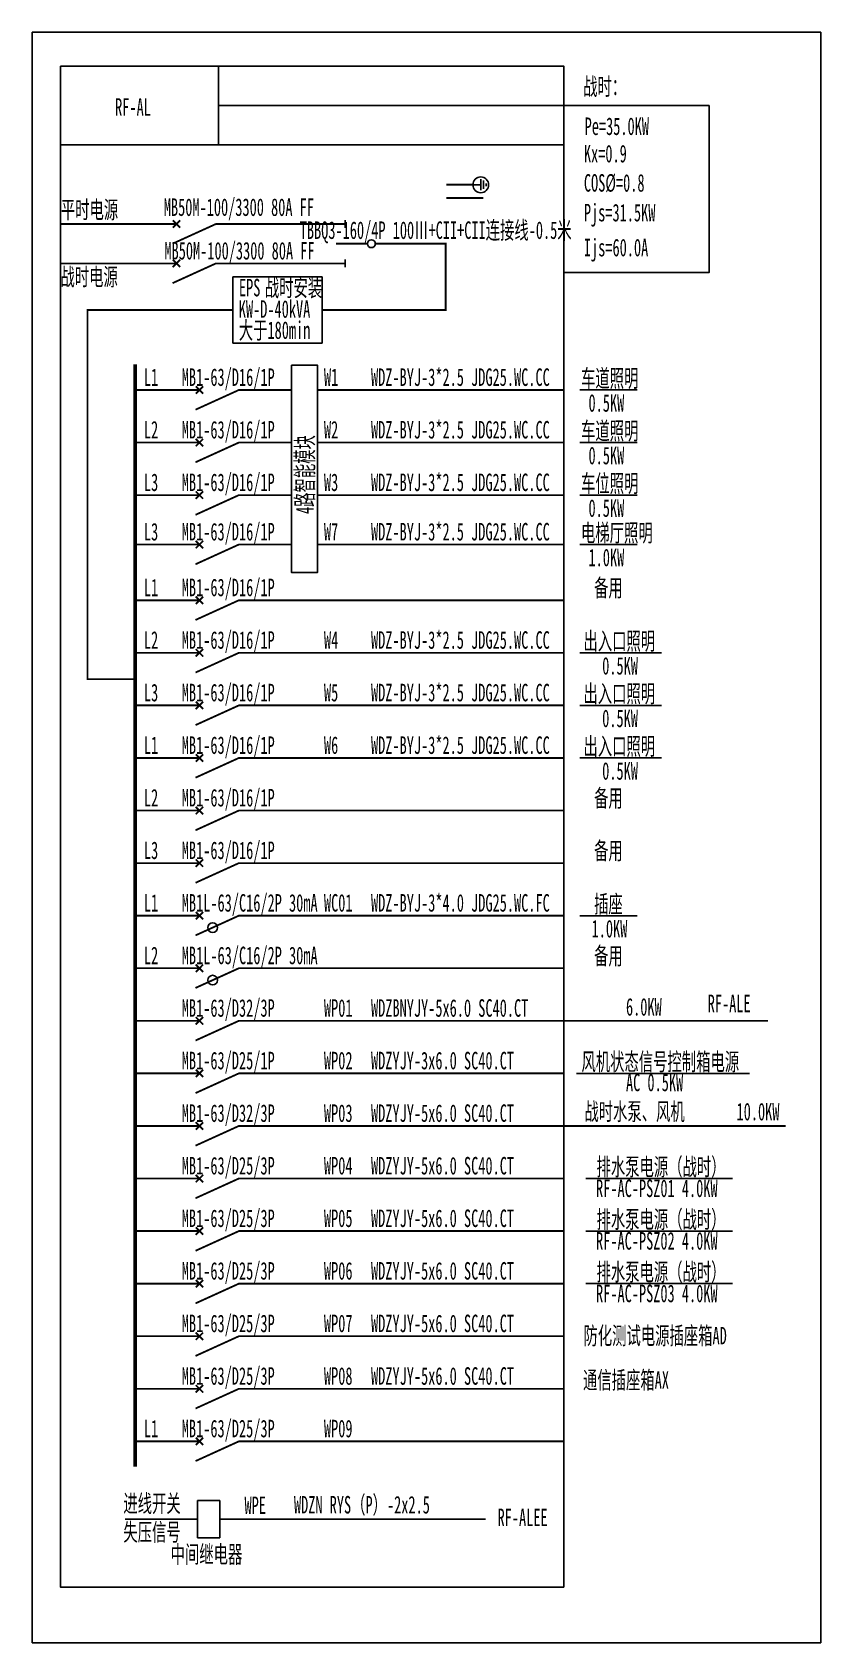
# Model space of a CAD drawing. Extents: x 1398036 to 1400737, y 402562 to 408076.
import ezdxf
from ezdxf.enums import TextEntityAlignment as Align

# ---------------------------------------------------------------- set-up
doc = ezdxf.new("R2010")
doc.units = 0
doc.header["$MEASUREMENT"] = 0
doc.layers.add('ELEMENT', color=3, linetype='Continuous')
doc.layers.add('系统图', color=1, linetype='Continuous')
doc.styles.add('宋体', font='', dxfattribs={"width": 0.8, "height": 3.5})
doc.styles.get('宋体').set_extended_font_data('SimSun')

# ---------------------------------------------------------------- blocks, each defined once
blk = doc.blocks.new('$element$00000576')
at = {"const_width": 0.0233}
for points in [[(0, 0), (0, -0.25)], [(0, -1), (0, -0.75), (-0.25, -0.2)], [(-0.047, -0.297), (0.047, -0.203)], [(-0.047, -0.203), (0.047, -0.297)]]:
    blk.add_lwpolyline(points, dxfattribs=at)
at = {"flags": 9}
blk.add_attdef('S', (0, 0), '', height=0.00000667, dxfattribs=at)
blk = doc.blocks.new('$element$00000525')
at = {"const_width": 0.0233}
for points in [[(0, 0), (0, -0.25)], [(-0.25, -0.2), (0, -0.75), (0, -1)], [(-0.047, -0.203), (0.047, -0.297)], [(0.047, -0.203), (-0.047, -0.297)]]:
    blk.add_lwpolyline(points, dxfattribs=at)
blk.add_circle((-0.151, -0.417), 0.0615)
at = {"flags": 9}
blk.add_attdef('S', (0, 0), '', height=0.00000667, dxfattribs=at)
blk = doc.blocks.new('$element$00000497')
at = {"const_width": 0.0233}
for points in [[(0, 0), (0, -0.25)], [(0, -1), (0, -0.75), (-0.25, -0.2)], [(-0.047, -0.297), (0.047, -0.203)], [(-0.047, -0.203), (0.047, -0.297)]]:
    blk.add_lwpolyline(points, dxfattribs=at)
at = {"flags": 9}
blk.add_attdef('S', (0, 0), '', height=0.00000667, dxfattribs=at)
blk = doc.blocks.new('$element$00000521')
blk.add_line((0, 0), (0, 0))
at = {"const_width": 0.0233}
for points in [[(-0.25, 0), (-0.25, -0.3)], [(0.25, 0), (0.25, -0.3)], [(0, -0.183), (0, -0.583)], [(-0.3, -0.3), (-0.2, -0.3)], [(0.2, -0.3), (0.3, -0.3)], [(0, -1), (0, -0.683)]]:
    blk.add_lwpolyline(points, dxfattribs=at)
blk.add_circle((0, -0.633), 0.05)
at = {"flags": 9}
blk.add_attdef('S', (0, 0), '', height=0.00000667, dxfattribs=at)
blk = doc.blocks.new('M_M24')
for p, q in [((-0.25, -0.375), (0.25, -0.375)), ((-0.1875, -0.5), (0.1875, -0.5)), ((-0.0625, -0.625), (0.0625, -0.625))]:
    blk.add_line(p, q)
blk.add_lwpolyline([(0, 0), (0, -0.375)])
at = {"width": 0.8, "flags": 9}
blk.add_attdef('S', (0.25, -0.5), '', height=0.2, dxfattribs=at)
blk = doc.blocks.new('A$C18676C05')
at = {"layer": 'ELEMENT'}
for p, q in [((-181, 0), (-181, -610)), ((-181, 0), (181, 0)), ((181, 0), (181, -610)), ((-181, -610), (181, -610))]:
    blk.add_line(p, q, dxfattribs=at)

msp = doc.modelspace()

# ---------------------------------------------------------------- linework, layer by layer
at = {"color": 0, "linetype": 'ByBlock'}
for p, q in [((1398674.6, 407690.1), (1398674.6, 407960.1)), ((1400354.9, 407825.1), (1398674.6, 407825.1)), ((1398133.1, 407690.1), (1399857.2, 407690.1)), ((1399912.4, 406851.3), (1400108.9, 406851.3)), ((1399912.4, 406671.3), (1400108.9, 406671.3)), ((1399912.4, 406491.3), (1400108.9, 406491.3)), ((1399912.4, 406322.1), (1400108.9, 406322.1)), ((1399912.4, 405951.3), (1400191.8, 405951.3)), ((1399912.4, 405771.3), (1400191.8, 405771.3)), ((1399912.4, 405591.3), (1400191.8, 405591.3)), ((1399912.4, 405051.3), (1400108.9, 405051.3)), ((1399900.8, 404511.3), (1400493.5, 404511.3)), ((1399932.5, 404151.3), (1400434.9, 404151.3)), ((1399932.5, 403971.3), (1400434.9, 403971.3)), ((1399932.5, 403791.3), (1400434.9, 403791.3))]:
    msp.add_line(p, q, dxfattribs=at)
for points in [[(1398133.1, 407960.1), (1399857.2, 407960.1), (1399857.2, 402752.4), (1398133.1, 402752.4)], [(1398723.8, 407238.6), (1399029, 407238.6), (1399029, 407012), (1398723.8, 407012)], [(1398924.3, 406935.8), (1399013.7, 406935.8), (1399013.7, 406226.8), (1398924.3, 406226.8)]]:
    msp.add_lwpolyline(points, close=True, dxfattribs=at)
msp.add_lwpolyline([(1400354.9, 407825.1), (1400354.9, 407253.1), (1399857.2, 407253.1)], dxfattribs=at)
for points, const_width in [([(1399545.7, 407554.1), (1399454.4, 407554.1)], 6.3), ([(1399581.7, 407508.4), (1399454.4, 407508.4)], 6.3), ([(1398133.1, 407419.6), (1398463.1, 407419.6)], 6.3), ([(1398733.1, 407419.6), (1399027.2, 407419.6)], 6.3), ([(1399297.2, 407352.1), (1399452.8, 407352.1), (1399452.8, 407125.3), (1399029, 407125.3)], 6.3), ([(1398133.1, 407284.6), (1398463.1, 407284.6)], 6.3), ([(1398733.1, 407284.6), (1399027.2, 407284.6)], 6.3), ([(1398723.8, 407125.3), (1398225.6, 407125.3), (1398225.6, 405861.3), (1398389.1, 405861.3)], 6.3), ([(1398389.1, 406939.4), (1398389.1, 403164.3)], 13.5), ([(1398389.1, 406851.3), (1398541.8, 406851.3)], 6.3), ([(1398811.8, 406851.3), (1398924.3, 406851.3)], 6.3), ([(1399013.7, 406851.3), (1399857.2, 406851.3)], 6.3), ([(1398389.1, 406671.3), (1398541.8, 406671.3)], 6.3), ([(1398811.8, 406671.3), (1398924.3, 406671.3)], 6.3), ([(1399013.7, 406671.3), (1399857.2, 406671.3)], 6.3), ([(1398389.1, 406491.3), (1398541.8, 406491.3)], 6.3), ([(1398811.8, 406491.3), (1398924.3, 406491.3)], 6.3), ([(1399013.7, 406491.3), (1399857.2, 406491.3)], 6.3), ([(1398389.1, 406322.1), (1398541.8, 406322.1)], 6.3), ([(1398811.8, 406322.1), (1398924.3, 406322.1)], 6.3), ([(1399013.7, 406322.1), (1399857.2, 406322.1)], 6.3), ([(1398389.1, 406131.3), (1398541.8, 406131.3)], 6.3), ([(1398811.8, 406131.3), (1399857.2, 406131.3), (1399857.2, 406131.3)], 6.3), ([(1398389.1, 405951.3), (1398541.8, 405951.3)], 6.3), ([(1398811.8, 405951.3), (1399857.2, 405951.3)], 6.3), ([(1398389.1, 405771.3), (1398541.8, 405771.3)], 6.3), ([(1398811.8, 405771.3), (1399857.2, 405771.3)], 6.3), ([(1398389.1, 405591.3), (1398541.8, 405591.3)], 6.3), ([(1398811.8, 405591.3), (1399857.2, 405591.3)], 6.3), ([(1398389.1, 405411.3), (1398541.8, 405411.3)], 6.3), ([(1398811.8, 405411.3), (1399857.2, 405411.3)], 6.3), ([(1398389.1, 405231.3), (1398541.8, 405231.3)], 6.3), ([(1398811.8, 405231.3), (1399857.2, 405231.3)], 6.3), ([(1398389.1, 405051.3), (1398541.8, 405051.3)], 6.3), ([(1398811.8, 405051.3), (1399857.2, 405051.3)], 6.3), ([(1398389.1, 404871.3), (1398541.8, 404871.3)], 6.3), ([(1398811.8, 404871.3), (1399857.2, 404871.3)], 6.3), ([(1398389.1, 404691.3), (1398541.8, 404691.3)], 6.3), ([(1398811.8, 404691.3), (1400556.1, 404691.3)], 6.3), ([(1398389.1, 404511.3), (1398541.8, 404511.3)], 6.3), ([(1398811.8, 404511.3), (1399857.2, 404511.3)], 6.3), ([(1398389.1, 404331.3), (1398541.8, 404331.3)], 6.3), ([(1398811.8, 404331.3), (1400616.7, 404331.3)], 6.3), ([(1398389.1, 404151.3), (1398541.8, 404151.3)], 6.3), ([(1398811.8, 404151.3), (1399857.2, 404151.3)], 6.3), ([(1398389.1, 403971.3), (1398541.8, 403971.3)], 6.3), ([(1398811.8, 403971.3), (1399857.2, 403971.3)], 6.3), ([(1398389.1, 403791.3), (1398541.8, 403791.3)], 6.3), ([(1398811.8, 403791.3), (1399857.2, 403791.3)], 6.3), ([(1398389.1, 403611.3), (1398541.8, 403611.3)], 6.3), ([(1399857.2, 403611.3), (1398811.8, 403611.3)], 6.3), ([(1398389.1, 403431.3), (1398541.8, 403431.3)], 6.3), ([(1399857.2, 403431.3), (1398811.8, 403431.3)], 6.3), ([(1398389.1, 403251.3), (1398541.8, 403251.3)], 6.3), ([(1399857.2, 403251.3), (1398811.8, 403251.3)], 6.3), ([(1398354.1, 402984.8), (1398602.7, 402984.8)], 5.31), ([(1398678.9, 402984.8), (1399589.9, 402984.8)], 5.31)]:
    msp.add_lwpolyline(points, dxfattribs=dict(at, const_width=const_width))
msp.add_circle((1399572.7, 407553.7), 27, dxfattribs=at)
at = {"layer": '系统图'}
msp.add_lwpolyline([(1398036.4, 408076.3), (1400737.4, 408076.3), (1400737.4, 402561.6), (1398036.4, 402561.6)], close=True, dxfattribs=at)

# ---------------------------------------------------------------- block references
at = {"color": 0, "linetype": 'ByBlock', "rotation": 90}
for name, p, xscale, yscale, zscale in [('M_M24', (1399544.7, 407554), -74.77890870371324, 74.77890870371324, 74.77890870371324), ('$element$00000497', (1398463.1, 407419.6), 270, 270, 270), ('$element$00000521', (1399027.2, 407352.1), 270, 270, 270), ('$element$00000497', (1398463.1, 407284.6), 270, 270, 270), ('$element$00000576', (1398541.8, 406851.3), 270, 270, 270), ('$element$00000576', (1398541.8, 406671.3), 270, 270, 270), ('$element$00000576', (1398541.8, 406491.3), 270, 270, 270), ('$element$00000576', (1398541.8, 406322.1), 270, 270, 270), ('$element$00000576', (1398541.8, 406131.3), 270, 270, 270), ('$element$00000576', (1398541.8, 405951.3), 270, 270, 270), ('$element$00000576', (1398541.8, 405771.3), 270, 270, 270), ('$element$00000576', (1398541.8, 405591.3), 270, 270, 270), ('$element$00000576', (1398541.8, 405411.3), 270, 270, 270), ('$element$00000576', (1398541.8, 405231.3), 270, 270, 270), ('$element$00000525', (1398541.8, 405051.3), 270, 270, 270), ('$element$00000525', (1398541.8, 404871.3), 270, 270, 270), ('$element$00000576', (1398541.8, 404691.3), 270, 270, 270), ('$element$00000576', (1398541.8, 404511.3), 270, 270, 270), ('$element$00000576', (1398541.8, 404331.3), 270, 270, 270), ('$element$00000576', (1398541.8, 404151.3), 270, 270, 270), ('$element$00000576', (1398541.8, 403971.3), 270, 270, 270), ('$element$00000576', (1398541.8, 403791.3), 270, 270, 270), ('$element$00000576', (1398541.8, 403611.3), 270, 270, 270), ('$element$00000576', (1398541.8, 403431.3), 270, 270, 270), ('$element$00000576', (1398541.8, 403251.3), 270, 270, 270)]:
    msp.add_blockref(name, p, dxfattribs=dict(at, xscale=xscale, yscale=yscale, zscale=zscale))
at = {"color": 0, "linetype": 'ByBlock', "xscale": 0.2105999999999999, "yscale": 0.2105999999999999, "zscale": 0.2105999999999999}
msp.add_blockref('A$C18676C05', (1398640.8, 403049), dxfattribs=at)

# ---------------------------------------------------------------- texts
at = {"color": 0, "linetype": 'ByBlock', "style": '宋体', "width": 0.6}
msp.add_text('战时：', height=60, dxfattribs=at).set_placement((1400070.5, 407860.6), align=Align.RIGHT)
for s, p in [('RF-AL', (1398381.7, 407790.2)), ('RF-ALE', (1400423.6, 404720.8)), ('RF-ALEE', (1399716, 402961))]:
    msp.add_text(s, height=60, dxfattribs=at).set_placement(p, align=Align.CENTER)
for s, p in [('Pe=35.0KW', (1399928.5, 407724.3)), ('Kx=0.9', (1399926, 407630.6)), ('COS%%C=0.8', (1399926, 407530.4)), ('Pjs=31.5KW', (1399926, 407428.6)), ('Ijs=60.0A', (1399926, 407308.9))]:
    msp.add_text(s, height=60, rotation=360, dxfattribs=at).set_placement(p)
for s, p in [('平时电源', (1398134.5, 407438.7)), ('战时电源', (1398133.1, 407208.8)), ('EPS', (1398744.5, 407171.8)), ('战时安装', (1398833.2, 407171.8)), ('KW-D-40kVA', (1398744, 407098.5, -72.2)), ('大于180min', (1398744, 407026.2, -72.2)), ('WDZ-BYJ-3*2.5 JDG25.WC.CC', (1399196.8, 406865.2)), ('车道照明', (1399916.1, 406861.4)), ('L1', (1398419, 406865.2)), ('W1', (1399035.6, 406865.2)), ('0.5KW', (1399941.7, 406776.9)), ('L2', (1398419, 406685.2)), ('W2', (1399035.6, 406685.2)), ('WDZ-BYJ-3*2.5 JDG25.WC.CC', (1399196.8, 406685.2)), ('车道照明', (1399916.1, 406681.4)), ('0.5KW', (1399941.7, 406596.9)), ('L3', (1398419, 406505.2)), ('W3', (1399035.6, 406505.2)), ('WDZ-BYJ-3*2.5 JDG25.WC.CC', (1399196.8, 406505.2)), ('车位照明', (1399916.1, 406501.4)), ('0.5KW', (1399941.7, 406416.9)), ('L3', (1398419, 406336)), ('W7', (1399035.6, 406336)), ('WDZ-BYJ-3*2.5 JDG25.WC.CC', (1399196.8, 406336)), ('电梯厅照明', (1399916.1, 406332.2)), ('1.0KW', (1399941.7, 406247.7)), ('备用', (1399960.9, 406143.8)), ('L1', (1398419, 406145.2)), ('L2', (1398419, 405965.2)), ('W4', (1399035.6, 405965.2)), ('WDZ-BYJ-3*2.5 JDG25.WC.CC', (1399196.8, 405965.2)), ('出入口照明', (1399924.5, 405961.4)), ('0.5KW', (1399988.7, 405876.9)), ('L3', (1398419, 405785.2)), ('W5', (1399035.6, 405785.2)), ('WDZ-BYJ-3*2.5 JDG25.WC.CC', (1399196.8, 405785.2)), ('出入口照明', (1399924.5, 405781.4)), ('0.5KW', (1399988.7, 405696.9)), ('L1', (1398419, 405605.2)), ('W6', (1399035.6, 405605.2)), ('WDZ-BYJ-3*2.5 JDG25.WC.CC', (1399196.8, 405605.2)), ('出入口照明', (1399924.5, 405601.4)), ('0.5KW', (1399988.7, 405516.9)), ('L2', (1398419, 405425.2)), ('备用', (1399960.9, 405423.8)), ('L3', (1398419, 405245.2)), ('备用', (1399960.9, 405243.8)), ('L1', (1398419, 405065.2)), ('WC01', (1399035.6, 405065.2)), ('WDZ-BYJ-3*4.0 JDG25.WC.FC', (1399196.8, 405065.2)), ('插座', (1399960.9, 405061.4)), ('1.0KW', (1399952.3, 404976.9)), ('L2', (1398419, 404885.2)), ('备用', (1399960.9, 404883.8)), ('WP01', (1399035.6, 404705.2)), ('WDZBNYJY-5x6.0 SC40.CT', (1399196.8, 404705.2)), ('6.0KW', (1400070.1, 404709.2)), ('WP02', (1399035.6, 404525.2)), ('WDZYJY-3x6.0 SC40.CT', (1399196.8, 404525.2)), ('风机状态信号控制箱电源', (1399917.6, 404521.4)), ('AC 0.5KW', (1400070.1, 404450.2)), ('WP03', (1399035.6, 404345.2)), ('WDZYJY-5x6.0 SC40.CT', (1399196.8, 404345.2)), ('战时水泵、风机', (1399927.6, 404350.8)), ('10.0KW', (1400448.8, 404350.4)), ('WDZYJY-5x6.0 SC40.CT', (1399196.8, 404165.2)), ('排水泵电源（战时）', (1399969.2, 404161.4)), ('WP04', (1399035.6, 404165.2)), ('RF-AC-PSZ01 4.0KW', (1399967.6, 404087.9)), ('WP05', (1399035.6, 403985.2)), ('WDZYJY-5x6.0 SC40.CT', (1399196.8, 403985.2)), ('排水泵电源（战时）', (1399969.2, 403981.4)), ('RF-AC-PSZ02 4.0KW', (1399967.6, 403907.9)), ('WP06', (1399035.6, 403805.2)), ('WDZYJY-5x6.0 SC40.CT', (1399196.8, 403805.2)), ('排水泵电源（战时）', (1399969.2, 403801.4)), ('RF-AC-PSZ03 4.0KW', (1399967.6, 403727.9)), ('WP07', (1399035.6, 403625.2)), ('WDZYJY-5x6.0 SC40.CT', (1399196.8, 403625.2)), ('防化测试电源插座箱AD', (1399924.5, 403583.3)), ('WP08', (1399035.6, 403445.2)), ('WDZYJY-5x6.0 SC40.CT', (1399196.8, 403445.2)), ('通信插座箱AX', (1399922.9, 403431.3)), ('L1', (1398419, 403265.2)), ('WP09', (1399035.6, 403265.2)), ('进线开关', (1398348.6, 403008.7)), ('WDZN RYS（P）-2x2.5', (1398932.9, 403004.3)), ('WPE', (1398763.6, 403002.5)), ('失压信号', (1398348.6, 402910.6)), ('中间继电器', (1398510.5, 402834.9))]:
    msp.add_text(s, height=60, dxfattribs=at).set_placement(p)
at = {"color": 30, "linetype": 'ByBlock', "style": '宋体', "width": 0.6}
for s, p in [('MB50M-100/3300 80A FF', (1398487.2, 407447.3)), ('MB50M-100/3300 80A FF', (1398489.3, 407298.1)), ('MB1-63/D32/3P', (1398548.7, 404705.2)), ('MB1-63/D32/3P', (1398548.7, 404345.2))]:
    msp.add_text(s, height=60, dxfattribs=at).set_placement(p)
at = {"color": 2, "linetype": 'ByBlock', "style": '宋体', "width": 0.6}
msp.add_text('TBBQ3-160/4P 100Ⅲ+CII+CII连接线-0.5米', height=60, dxfattribs=at).set_placement((1398952.8, 407368.5))
at = {"color": 110, "linetype": 'ByBlock', "style": '宋体', "width": 0.6}
for p in [(1398548.7, 406865.2), (1398548.7, 406685.2), (1398548.7, 406505.2), (1398548.7, 406336), (1398548.7, 406145.2), (1398548.7, 405965.2), (1398548.7, 405785.2), (1398548.7, 405605.2), (1398548.7, 405425.2), (1398548.7, 405245.2)]:
    msp.add_text('MB1-63/D16/1P', height=60, dxfattribs=at).set_placement(p)
at = {"color": 4, "linetype": 'ByBlock', "style": '宋体', "width": 0.6}
msp.add_text('4路智能模块', height=60, rotation=90, dxfattribs=at).set_placement((1398999.9, 406426.7))
at = {"color": 3, "linetype": 'ByBlock', "style": '宋体', "width": 0.6}
for p in [(1398548.7, 405065.2), (1398548.7, 404885.2)]:
    msp.add_text('MB1L-63/C16/2P 30mA', height=60, dxfattribs=at).set_placement(p)
at = {"color": 6, "linetype": 'ByBlock', "style": '宋体', "width": 0.6}
msp.add_text('MB1-63/D25/1P', height=60, dxfattribs=at).set_placement((1398548.7, 404525.2))
at = {"color": 31, "linetype": 'ByBlock', "style": '宋体', "width": 0.6}
for p in [(1398548.7, 404165.2), (1398548.7, 403985.2), (1398548.7, 403805.2), (1398548.7, 403625.2), (1398548.7, 403445.2), (1398548.7, 403265.2)]:
    msp.add_text('MB1-63/D25/3P', height=60, dxfattribs=at).set_placement(p)

doc.saveas('drawing.dxf')
